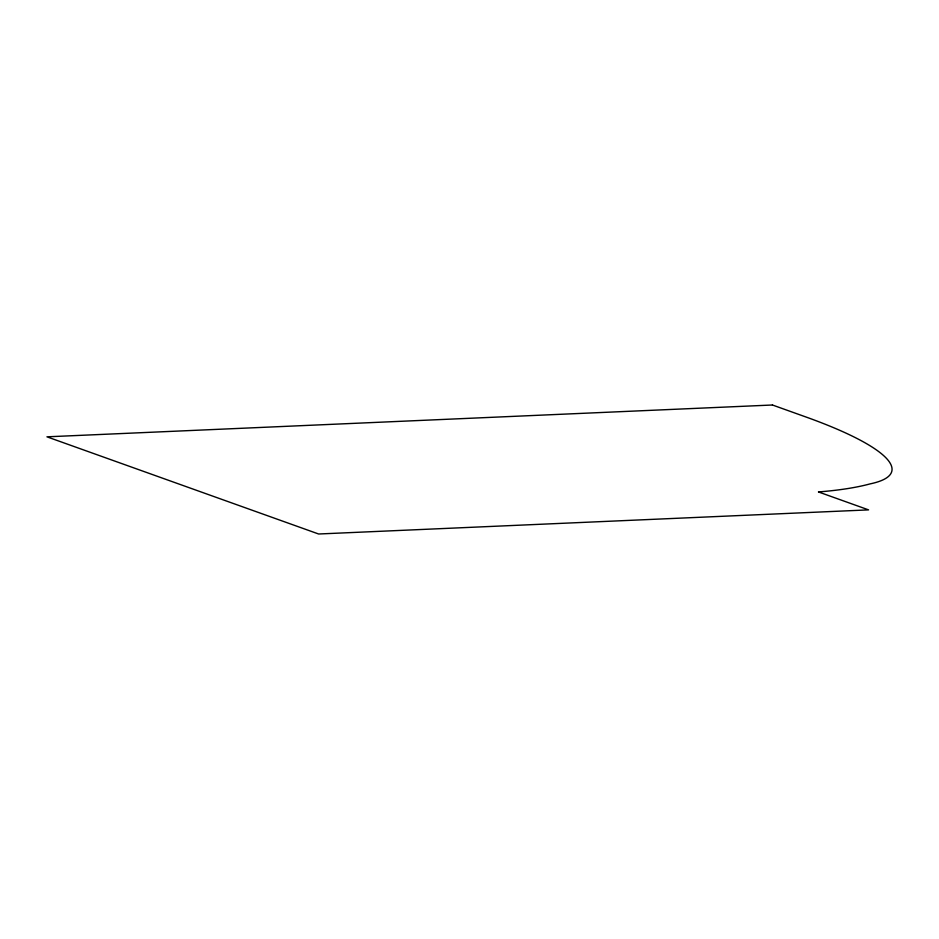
<?xml version="1.0" encoding="UTF-8"?>
<svg xmlns="http://www.w3.org/2000/svg" width="939" height="939" viewBox="0 0 939 939"><rect width="100%" height="100%" fill="white"/><g stroke="black" fill="none" stroke-linecap="round" stroke-linejoin="round"><path stroke-width="1.41" d="M772.445 405.002L46.95 436.823L318.626 533.998L868.587 509.877L818.444 491.942A516.943 96.87 11.9 0 0 870.148 483.878A232.32 43.534 11.9 0 0 807.763 417.644L772.445 405.002"/></g></svg>
